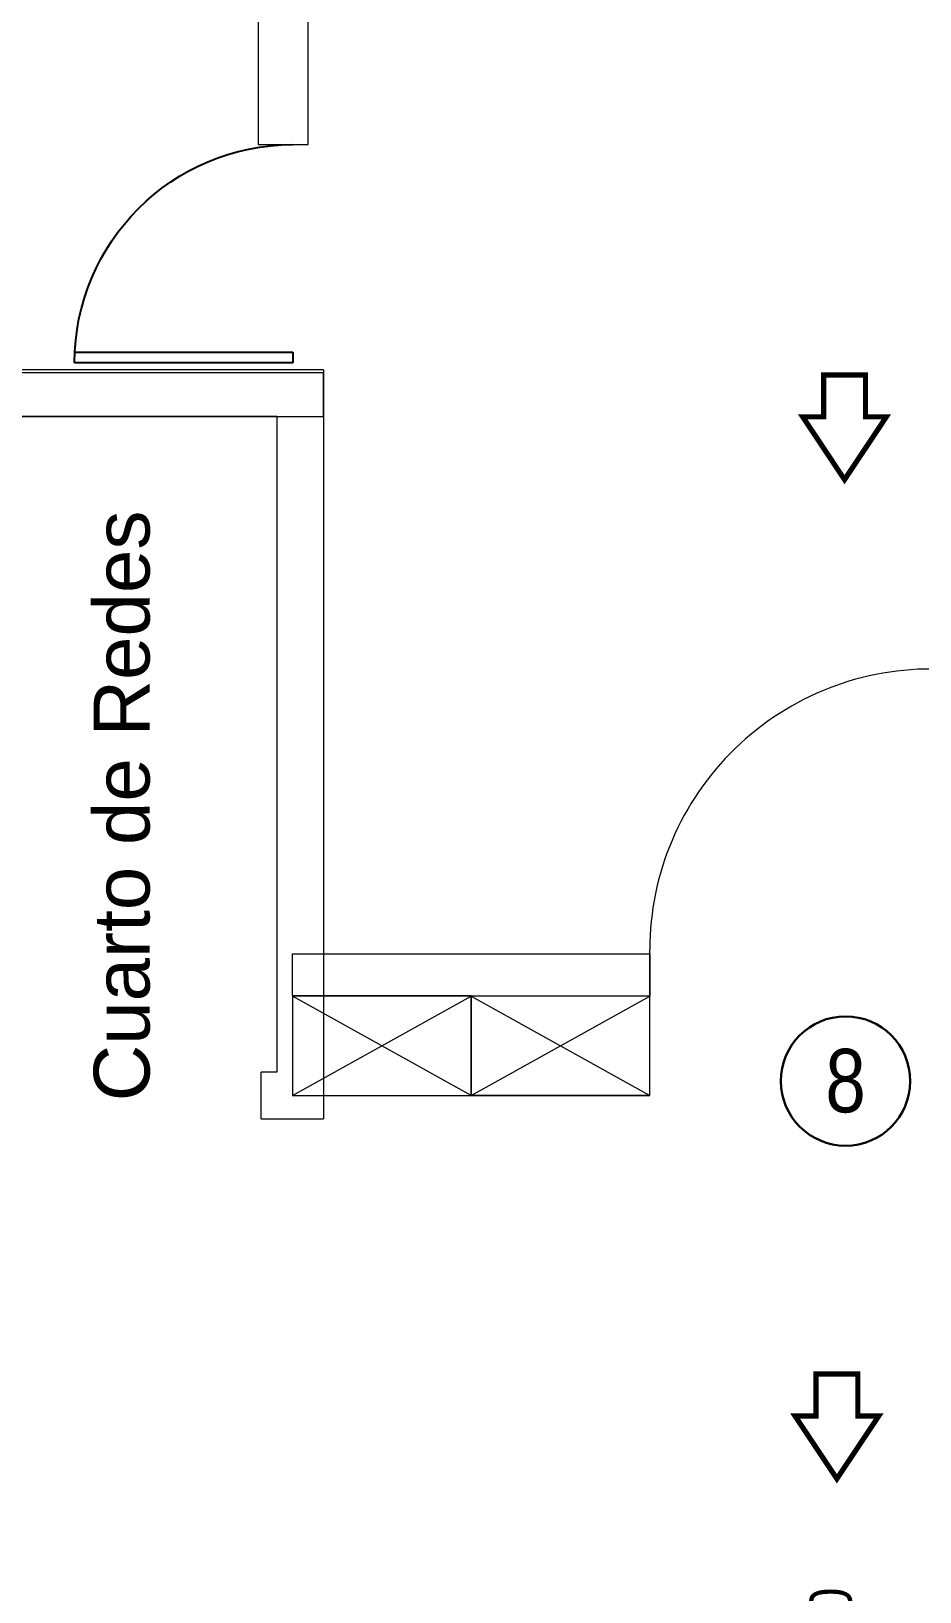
# Model space of a CAD drawing. Header units: millimetres. Extents: x 0 to 126, y 0 to 76.
# Drawn here: x 30 to 32.86, y 19.73 to 24.75 of the extents above; entities that cross this region are included whole.
import ezdxf
from ezdxf.enums import TextEntityAlignment as Align

# ---------------------------------------------------------------- set-up
doc = ezdxf.new("R2010")
doc.units = ezdxf.units.MM
doc.layers.add('A-GLAZ-1', color=7, linetype='Continuous')
doc.layers.add('ARQUITECTÓNICO', color=152, linetype='Continuous', lineweight=0)
doc.layers.add('TEXTOS INST. VOZ Y DATOS', color=1, linetype='Continuous', lineweight=0)
doc.styles.add('75', font='ARIALN.TTF', dxfattribs={"height": 0.135})
doc.styles.add('ar', font='arial.ttf')

# ---------------------------------------------------------------- blocks, each defined once
blk = doc.blocks.new('A$C08AE17E7')
at = {"layer": 'A-GLAZ-1', "color": 0}
for p, q in [((4.39, 4.39), (0, 4.39)), ((0, 4.177), (4.39, 4.177)), ((4.39, 4.177), (4.39, 4.39))]:
    blk.add_line(p, q, dxfattribs=at)
blk.add_arc((4.39, 4.39), 4.39, 180, 270, dxfattribs=at)

msp = doc.modelspace()

# ---------------------------------------------------------------- linework, layer by layer
at = {"layer": 'ARQUITECTÓNICO', "linetype": 'Continuous', "ltscale": 0.03}
for p, q in [((30.9406, 23.6622), (27.4406, 23.6622)), ((30.9406, 23.6622), (30.9406, 21.2522)), ((30.7906, 23.5122), (27.4406, 23.5122)), ((30.7906, 23.5122), (30.7906, 21.4022)), ((31.9906, 21.6466), (31.9906, 21.7966)), ((30.7906, 21.4022), (30.7406, 21.4022))]:
    msp.add_line(p, q, dxfattribs=at)
at = {"layer": 'ARQUITECTÓNICO', "color": 0}
for p, q in [((30.8406, 21.3272), (31.4156, 21.6466)), ((31.4156, 21.3272), (30.8406, 21.6466)), ((31.4156, 21.3272), (31.4156, 21.6476)), ((31.4156, 21.6476), (31.4156, 21.3272)), ((31.4156, 21.6466), (31.9906, 21.3272)), ((31.4156, 21.3272), (31.9906, 21.6466)), ((31.9906, 21.3272), (31.4156, 21.3272)), ((30.7406, 21.2522), (30.9406, 21.2522))]:
    msp.add_line(p, q, dxfattribs=at)
at = {"layer": 'ARQUITECTÓNICO'}
msp.add_line((30.7406, 21.2522), (30.7406, 21.4022), dxfattribs=at)
at = {"layer": 'ARQUITECTÓNICO', "color": 0}
for points in [[(30.8914, 25.1591), (30.7311, 25.1591), (30.7311, 24.387), (30.8914, 24.387)], [(27.4406, 23.5122), (30.9406, 23.5122), (30.9406, 23.6522), (27.4406, 23.6522)], [(30.8406, 21.7828), (31.9906, 21.7828), (31.9906, 21.6466), (30.8406, 21.6486)], [(31.9906, 21.6466), (30.8406, 21.6466), (30.8406, 21.3272), (31.9906, 21.3272)]]:
    msp.add_lwpolyline(points, close=True, dxfattribs=at)
at = {"layer": 'ARQUITECTÓNICO', "ltscale": 0.03}
msp.add_arc((32.8959, 21.7943), 0.9053, 88.3587, 179.8544, dxfattribs=at)
at = {"layer": 'TEXTOS INST. VOZ Y DATOS', "const_width": 0.0168}
for points in [[(32.6176, 23.6459), (32.6849, 23.6459), (32.6849, 23.5112), (32.7523, 23.5112), (32.6176, 23.3091), (32.4829, 23.5112), (32.5502, 23.5112), (32.5502, 23.6459)], [(32.593, 20.431), (32.6604, 20.431), (32.6604, 20.2963), (32.7277, 20.2963), (32.593, 20.0942), (32.4583, 20.2963), (32.5257, 20.2963), (32.5257, 20.431)]]:
    msp.add_lwpolyline(points, close=True, dxfattribs=at)
at = {"layer": 'TEXTOS INST. VOZ Y DATOS', "lineweight": 30}
msp.add_circle((32.6209, 21.3738), 0.2081, dxfattribs=at)

# ---------------------------------------------------------------- block references
at = {"layer": 'ARQUITECTÓNICO', "color": 0, "xscale": -0.1600000000000819, "yscale": 0.1599999999999966, "zscale": 0.16, "rotation": 180}
msp.add_blockref('A$C08AE17E7', (30.1397, 24.387), dxfattribs=at)

# ---------------------------------------------------------------- texts
at = {"layer": 'ARQUITECTÓNICO', "style": 'ar'}
msp.add_text('Cuarto de Redes', height=0.18, rotation=90, dxfattribs=at).set_placement((30.2877, 22.2591), align=Align.MIDDLE)
at = {"layer": 'TEXTOS INST. VOZ Y DATOS', "insert": (32.6209, 21.3738), "char_height": 0.204, "width": 1.846887, "attachment_point": 5, "style": '75'}
msp.add_mtext('8', dxfattribs=at)
at = {"layer": 'TEXTOS INST. VOZ Y DATOS', "insert": (32.5056, 19.3829), "char_height": 0.135, "width": 1.539073, "attachment_point": 2, "rotation": 90, "style": '75'}
msp.add_mtext('CF 54/100', dxfattribs=at)

doc.saveas('drawing.dxf')
